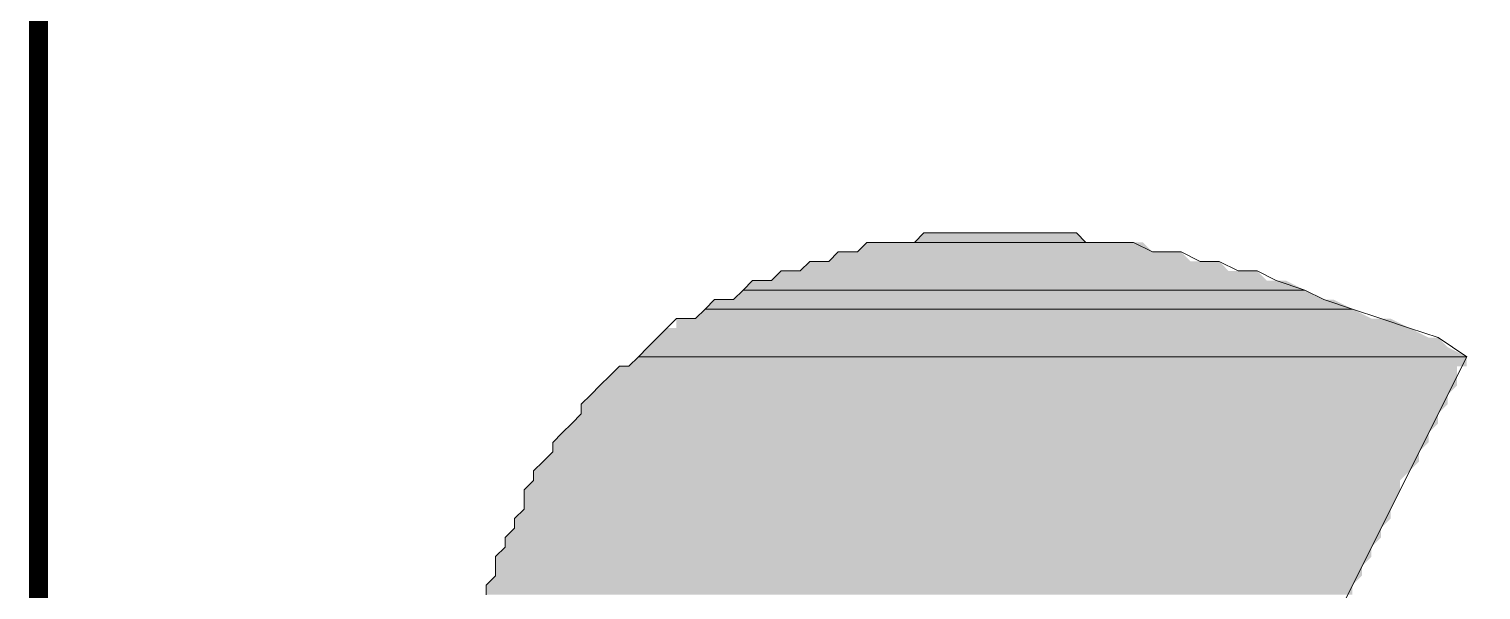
# Model space of a CAD drawing. Header units: millimetres. Extents: x 3.6 to 37.8, y 0.6 to 28.7.
# Drawn here: x 3.564 to 4.2, y 1.356 to 1.601 of the extents above; entities that cross this region are included whole.
import ezdxf

# ---------------------------------------------------------------- set-up
doc = ezdxf.new("R2010")
doc.units = ezdxf.units.MM
doc.layers.add('PDF_a1$logo$mngr$FRAME-TB', color=172, linetype='Continuous', true_color=0x0000dd)
doc.layers.add('PDF_FRAME-TB', color=7, linetype='Continuous')

msp = doc.modelspace()

# ---------------------------------------------------------------- linework, layer by layer
at = {"layer": 'PDF_a1$logo$mngr$FRAME-TB', "color": 5, "lineweight": 13}
msp.add_lwpolyline([(4.12264, 1.31605), (4.19353, 1.45783), (4.18102, 1.46617), (4.16851, 1.47034), (4.156, 1.47451), (4.14349, 1.47868), (4.13098, 1.48285), (4.12264, 1.48702), (4.11013, 1.49119), (4.10179, 1.49536), (4.09345, 1.49536), (4.08511, 1.49953), (4.07677, 1.49953), (4.06844, 1.5037), (4.06427, 1.5037), (4.05593, 1.5037), (4.04759, 1.50787), (4.04342, 1.50787), (4.03508, 1.50787), (4.02674, 1.50787), (4.02257, 1.51204), (4.01423, 1.51204), (4.01006, 1.51204), (4.00172, 1.51204), (3.99338, 1.51204), (3.98921, 1.51204), (3.98087, 1.51204), (3.9767, 1.51204), (3.96836, 1.51204), (3.96419, 1.51204), (3.95585, 1.51204), (3.95168, 1.50787), (3.94334, 1.50787), (3.93917, 1.50787), (3.93083, 1.50787), (3.92666, 1.5037), (3.91832, 1.5037), (3.91415, 1.49953), (3.90581, 1.49953), (3.90164, 1.49536), (3.8933, 1.49536), (3.88913, 1.49119), (3.88079, 1.49119), (3.87662, 1.48702), (3.87245, 1.48285), (3.86411, 1.48285), (3.85994, 1.47868), (3.85577, 1.47451), (3.84743, 1.47451), (3.84326, 1.47034), (3.83909, 1.46617), (3.83492, 1.462), (3.83075, 1.45783), (3.82658, 1.45366), (3.82242, 1.45366), (3.81825, 1.44949), (3.81408, 1.44532), (3.80991, 1.44115), (3.80574, 1.43698), (3.80574, 1.43281), (3.80157, 1.42864), (3.7974, 1.42447), (3.79323, 1.4203), (3.79323, 1.41613), (3.78906, 1.41196), (3.78489, 1.40779), (3.78489, 1.40362), (3.78072, 1.39945), (3.78072, 1.39111), (3.77655, 1.38694), (3.77655, 1.38277), (3.77238, 1.3786), (3.77238, 1.37443), (3.76821, 1.37026), (3.76821, 1.36609), (3.76821, 1.36192), (3.76404, 1.35775), (3.76404, 1.35358)], dxfattribs=at)
at = {"layer": 'PDF_a1$logo$mngr$FRAME-TB', "lineweight": 0}
for points in [[(4.04342, 1.50787), (3.93917, 1.50787), (4.04342, 1.50787)], [(4.03508, 1.50787), (3.94334, 1.50787), (4.03508, 1.50787)], [(4.01006, 1.51204), (3.96836, 1.51204), (4.01006, 1.51204)], [(4.12264, 1.48702), (3.87662, 1.48702), (4.12264, 1.48702)], [(4.14349, 1.47868), (3.85994, 1.47868), (4.14349, 1.47868)], [(4.19353, 1.45783), (3.83075, 1.45783), (4.19353, 1.45783)]]:
    msp.add_lwpolyline(points, dxfattribs=at)
at = {"layer": 'PDF_a1$logo$mngr$FRAME-TB', "transparency": 33554559}
for points in [[(3.93083, 1.50787), (4.05593, 1.5037), (3.92666, 1.5037)], [(3.935, 1.50787), (4.05176, 1.50787), (3.93083, 1.50787)], [(4.05176, 1.50787), (3.93083, 1.50787), (4.05593, 1.5037)], [(3.93917, 1.50787), (4.04759, 1.50787), (3.935, 1.50787)], [(4.04759, 1.50787), (3.935, 1.50787), (4.05176, 1.50787)], [(3.94334, 1.50787), (4.04342, 1.50787), (3.93917, 1.50787)], [(3.93917, 1.50787), (4.04342, 1.50787), (4.04342, 1.50787)], [(4.04342, 1.50787), (3.93917, 1.50787), (4.04759, 1.50787)], [(3.94751, 1.50787), (4.03508, 1.50787), (3.94334, 1.50787)], [(3.94334, 1.50787), (4.03508, 1.50787), (4.03508, 1.50787)], [(4.03508, 1.50787), (3.94334, 1.50787), (4.04342, 1.50787)], [(4.02674, 1.50787), (3.95168, 1.50787), (3.94751, 1.50787)], [(4.02674, 1.50787), (3.94751, 1.50787), (4.03508, 1.50787)], [(3.95585, 1.51204), (4.02674, 1.50787), (3.95168, 1.50787)], [(3.95168, 1.50787), (4.02674, 1.50787), (4.02674, 1.50787)], [(3.96002, 1.51204), (4.0184, 1.51204), (3.95585, 1.51204)], [(4.02257, 1.51204), (4.02257, 1.51204), (3.95585, 1.51204)], [(4.02257, 1.51204), (3.95585, 1.51204), (4.0184, 1.51204)], [(4.02257, 1.51204), (3.95585, 1.51204), (4.02674, 1.50787)], [(3.96419, 1.51204), (4.01423, 1.51204), (3.96002, 1.51204)], [(4.01423, 1.51204), (3.96002, 1.51204), (4.0184, 1.51204)], [(3.96836, 1.51204), (4.01006, 1.51204), (3.96419, 1.51204)], [(4.01006, 1.51204), (3.96419, 1.51204), (4.01423, 1.51204)], [(3.97253, 1.51204), (4.00589, 1.51204), (3.96836, 1.51204)], [(4.01006, 1.51204), (4.01006, 1.51204), (3.96836, 1.51204)], [(4.01006, 1.51204), (3.96836, 1.51204), (4.00589, 1.51204)], [(3.9767, 1.51204), (4.00172, 1.51204), (3.97253, 1.51204)], [(4.00172, 1.51204), (3.97253, 1.51204), (4.00589, 1.51204)], [(3.98087, 1.51204), (3.99755, 1.51204), (3.9767, 1.51204)], [(3.99755, 1.51204), (3.9767, 1.51204), (4.00172, 1.51204)], [(3.98921, 1.51204), (3.98087, 1.51204), (3.98087, 1.51204)], [(3.99338, 1.51204), (3.99338, 1.51204), (3.98087, 1.51204)], [(3.99338, 1.51204), (3.98087, 1.51204), (3.98921, 1.51204)], [(3.99338, 1.51204), (3.98087, 1.51204), (3.99755, 1.51204)], [(3.91832, 1.5037), (4.0726, 1.49953), (3.91415, 1.49953)], [(4.06427, 1.5037), (3.92249, 1.5037), (3.91832, 1.5037)], [(4.06844, 1.5037), (4.06844, 1.5037), (3.91832, 1.5037)], [(4.06844, 1.5037), (3.91832, 1.5037), (4.06427, 1.5037)], [(4.06844, 1.5037), (3.91832, 1.5037), (4.0726, 1.49953)], [(3.92666, 1.5037), (4.06427, 1.5037), (3.92249, 1.5037)], [(3.92249, 1.5037), (4.06427, 1.5037), (4.06427, 1.5037)], [(4.0601, 1.5037), (4.0601, 1.5037), (3.92666, 1.5037)], [(4.0601, 1.5037), (3.92666, 1.5037), (4.05593, 1.5037)], [(4.0601, 1.5037), (3.92666, 1.5037), (4.06427, 1.5037)], [(3.8933, 1.49536), (4.10596, 1.49119), (3.88913, 1.49119)], [(3.89747, 1.49536), (4.09762, 1.49536), (3.8933, 1.49536)], [(4.10179, 1.49536), (4.10179, 1.49536), (3.8933, 1.49536)], [(4.10179, 1.49536), (3.8933, 1.49536), (4.09762, 1.49536)], [(4.10179, 1.49536), (3.8933, 1.49536), (4.10596, 1.49119)], [(3.90164, 1.49536), (4.09345, 1.49536), (3.89747, 1.49536)], [(4.09345, 1.49536), (3.89747, 1.49536), (4.09762, 1.49536)], [(3.90581, 1.49953), (4.08928, 1.49536), (3.90164, 1.49536)], [(4.08928, 1.49536), (3.90164, 1.49536), (4.09345, 1.49536)], [(3.90998, 1.49953), (4.08094, 1.49953), (3.90581, 1.49953)], [(4.08511, 1.49953), (4.08511, 1.49953), (3.90581, 1.49953)], [(4.08511, 1.49953), (3.90581, 1.49953), (4.08094, 1.49953)], [(4.08511, 1.49953), (3.90581, 1.49953), (4.08928, 1.49536)], [(3.91415, 1.49953), (4.07677, 1.49953), (3.90998, 1.49953)], [(4.07677, 1.49953), (3.90998, 1.49953), (4.08094, 1.49953)], [(4.0726, 1.49953), (3.91415, 1.49953), (4.07677, 1.49953)], [(3.88079, 1.49119), (4.12264, 1.48702), (3.87662, 1.48702)], [(3.88496, 1.49119), (4.1143, 1.49119), (3.88079, 1.49119)], [(4.1143, 1.49119), (3.88079, 1.49119), (4.12264, 1.48702)], [(3.88913, 1.49119), (4.11013, 1.49119), (3.88496, 1.49119)], [(4.11013, 1.49119), (3.88496, 1.49119), (4.1143, 1.49119)], [(4.10596, 1.49119), (3.88913, 1.49119), (4.11013, 1.49119)], [(3.86411, 1.48285), (4.14349, 1.47868), (3.85994, 1.47868)], [(3.86828, 1.48285), (4.13515, 1.48285), (3.86411, 1.48285)], [(4.13515, 1.48285), (3.86411, 1.48285), (4.14349, 1.47868)], [(4.13098, 1.48285), (3.87245, 1.48285), (3.86828, 1.48285)], [(4.13098, 1.48285), (3.86828, 1.48285), (4.13515, 1.48285)], [(3.87662, 1.48702), (4.13098, 1.48285), (3.87245, 1.48285)], [(3.87245, 1.48285), (4.13098, 1.48285), (4.13098, 1.48285)], [(3.87662, 1.48702), (4.12264, 1.48702), (4.12264, 1.48702)], [(4.12264, 1.48702), (3.87662, 1.48702), (4.13098, 1.48285)], [(3.85994, 1.47868), (4.15183, 1.47451), (3.85577, 1.47451)], [(3.85994, 1.47868), (4.14349, 1.47868), (4.14349, 1.47868)], [(4.14349, 1.47868), (3.85994, 1.47868), (4.15183, 1.47451)], [(3.84326, 1.47034), (4.17685, 1.46617), (3.83909, 1.46617)], [(4.16851, 1.47034), (3.84743, 1.47034), (3.84326, 1.47034)], [(4.16851, 1.47034), (3.84326, 1.47034), (4.17685, 1.46617)], [(3.8516, 1.47451), (4.16017, 1.47451), (3.84743, 1.47451)], [(4.16017, 1.47451), (3.84743, 1.47451), (4.16851, 1.47034)], [(3.84743, 1.47451), (4.16851, 1.47034), (3.84743, 1.47034)], [(3.84743, 1.47034), (4.16851, 1.47034), (4.16851, 1.47034)], [(3.85577, 1.47451), (4.156, 1.47451), (3.8516, 1.47451)], [(4.156, 1.47451), (3.8516, 1.47451), (4.16017, 1.47451)], [(4.15183, 1.47451), (3.85577, 1.47451), (4.156, 1.47451)], [(3.83909, 1.46617), (4.18519, 1.462), (3.83492, 1.462)], [(4.18102, 1.46617), (4.18102, 1.46617), (3.83909, 1.46617)], [(4.18102, 1.46617), (3.83909, 1.46617), (4.17685, 1.46617)], [(4.18102, 1.46617), (3.83909, 1.46617), (4.18519, 1.462)], [(3.83075, 1.45783), (4.19353, 1.45366), (3.82658, 1.45366)], [(3.83492, 1.462), (4.19353, 1.45783), (3.83075, 1.45783)], [(3.83075, 1.45783), (4.19353, 1.45783), (4.19353, 1.45783)], [(4.19353, 1.45783), (3.83075, 1.45783), (4.19353, 1.45366)], [(4.18519, 1.462), (3.83492, 1.462), (4.19353, 1.45783)], [(3.82242, 1.45366), (4.18936, 1.44949), (3.81825, 1.44949)], [(3.82658, 1.45366), (4.18936, 1.45366), (3.82242, 1.45366)], [(4.18936, 1.45366), (3.82242, 1.45366), (4.18936, 1.44949)], [(4.19353, 1.45366), (3.82658, 1.45366), (4.18936, 1.45366)], [(3.81408, 1.44532), (4.18519, 1.44115), (3.80991, 1.44115)], [(3.81825, 1.44949), (4.18936, 1.44532), (3.81408, 1.44532)], [(4.18936, 1.44532), (3.81408, 1.44532), (4.18519, 1.44115)], [(4.18936, 1.44949), (3.81825, 1.44949), (4.18936, 1.44532)], [(3.80991, 1.44115), (4.18519, 1.43698), (3.80574, 1.43698)], [(4.18519, 1.44115), (3.80991, 1.44115), (4.18519, 1.43698)], [(3.80574, 1.43281), (4.18102, 1.42864), (3.80157, 1.42864)], [(4.18519, 1.43698), (3.80574, 1.43698), (4.18102, 1.43281)], [(3.80574, 1.43698), (4.18102, 1.43281), (3.80574, 1.43281)], [(4.18102, 1.43281), (3.80574, 1.43281), (4.18102, 1.42864)], [(3.7974, 1.42447), (4.17685, 1.4203), (3.79323, 1.4203)], [(3.80157, 1.42864), (4.17685, 1.42447), (3.7974, 1.42447)], [(4.17685, 1.42447), (3.7974, 1.42447), (4.17685, 1.4203)], [(4.18102, 1.42864), (3.80157, 1.42864), (4.17685, 1.42447)], [(4.17685, 1.4203), (3.79323, 1.4203), (4.17268, 1.41613)], [(3.79323, 1.4203), (4.17268, 1.41613), (3.79323, 1.41613)], [(3.78906, 1.41196), (4.16851, 1.40779), (3.78489, 1.40779)], [(3.79323, 1.41613), (4.17268, 1.41196), (3.78906, 1.41196)], [(4.17268, 1.41196), (3.78906, 1.41196), (4.16851, 1.40779)], [(4.17268, 1.41613), (3.79323, 1.41613), (4.17268, 1.41196)], [(4.16851, 1.40779), (3.78489, 1.40779), (4.16434, 1.40362)], [(3.78489, 1.40779), (4.16434, 1.40362), (3.78489, 1.40362)], [(3.78489, 1.40362), (4.16434, 1.39945), (3.78072, 1.39945)], [(4.16434, 1.39945), (3.78072, 1.39945), (4.16017, 1.39111)], [(3.78072, 1.39945), (4.16017, 1.39111), (3.78072, 1.39111)], [(4.16434, 1.40362), (3.78489, 1.40362), (4.16434, 1.39945)], [(3.78072, 1.39111), (4.16017, 1.38694), (3.77655, 1.38694)], [(4.16017, 1.38694), (3.77655, 1.38694), (4.156, 1.38277)], [(3.77655, 1.38694), (4.156, 1.38277), (3.77655, 1.38277)], [(4.16017, 1.39111), (3.78072, 1.39111), (4.16017, 1.38694)], [(3.77655, 1.38277), (4.156, 1.3786), (3.77238, 1.3786)], [(4.156, 1.38277), (3.77655, 1.38277), (4.156, 1.3786)], [(3.77238, 1.37443), (4.15183, 1.37026), (3.76821, 1.37026)], [(4.156, 1.3786), (3.77238, 1.3786), (4.15183, 1.37443)], [(3.77238, 1.3786), (4.15183, 1.37443), (3.77238, 1.37443)], [(4.15183, 1.37443), (3.77238, 1.37443), (4.15183, 1.37026)], [(4.15183, 1.37026), (3.76821, 1.37026), (4.14766, 1.36609)], [(3.76821, 1.37026), (4.14766, 1.36609), (3.76821, 1.36609)], [(3.76821, 1.36192), (4.14349, 1.35775), (3.76404, 1.35775)], [(4.14766, 1.36609), (3.76821, 1.36609), (4.14766, 1.36192)], [(3.76821, 1.36609), (4.14766, 1.36192), (3.76821, 1.36192)], [(4.14766, 1.36192), (3.76821, 1.36192), (4.14349, 1.35775)], [(4.14349, 1.35775), (3.76404, 1.35775), (4.14349, 1.35358)], [(3.76404, 1.35775), (4.14349, 1.35358), (3.76404, 1.35358)]]:
    msp.add_solid(points, dxfattribs=at)
at = {"layer": 'PDF_FRAME-TB', "lineweight": 0, "const_width": 0.00834}
msp.add_lwpolyline([(37.76483, 0.59884), (37.76483, 28.69933), (3.56806, 28.69933), (3.56806, 0.59884)], close=True, dxfattribs=at)

doc.saveas('drawing.dxf')
